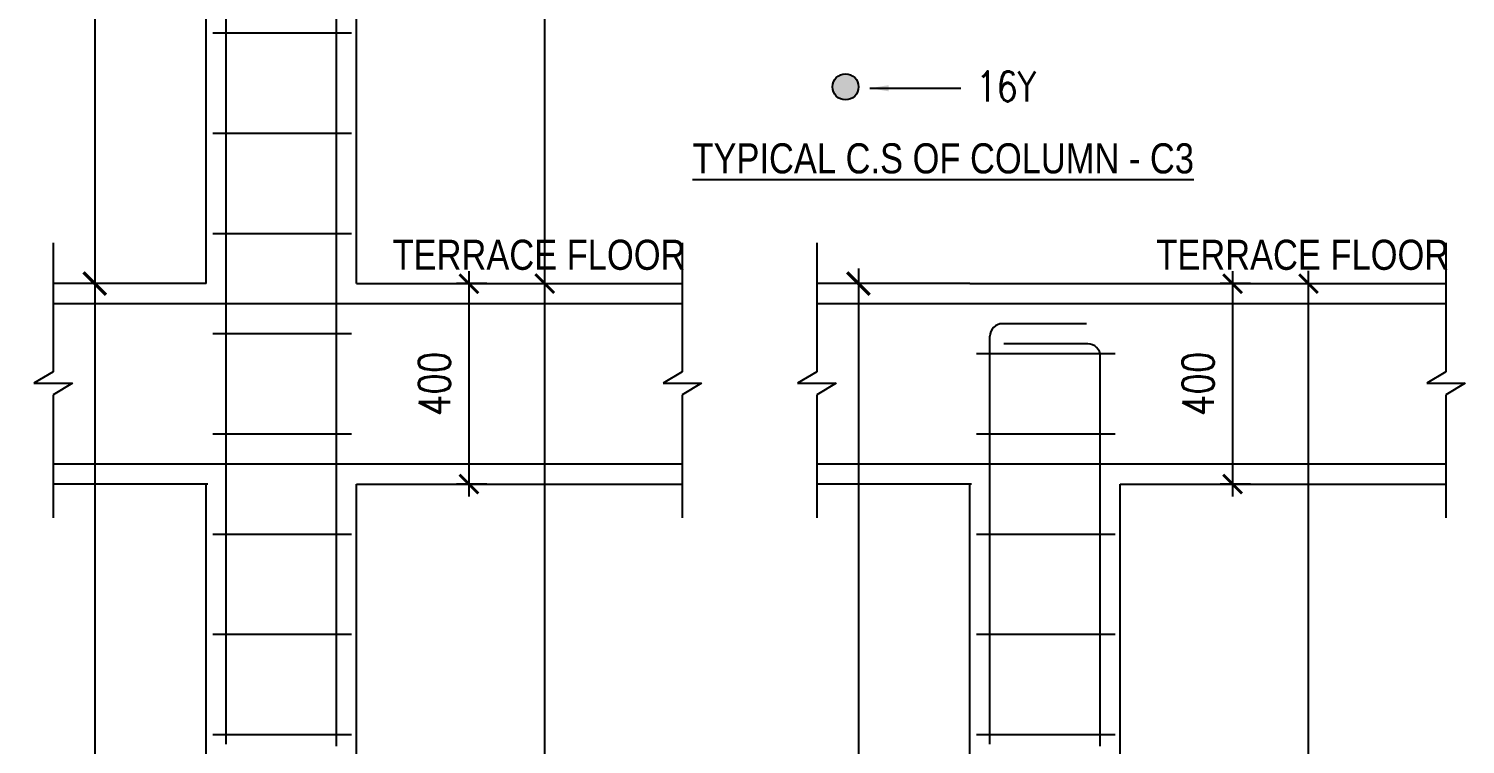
# Model space of a CAD drawing. Header units: millimetres. Extents: x 12977220 to 13113408, y -169657 to -55898.
# Drawn here: x 13080623 to 13083489, y -99925 to -98497 of the extents above; entities that cross this region are included whole.
import ezdxf

# ---------------------------------------------------------------- set-up
doc = ezdxf.new("R2010")
doc.units = ezdxf.units.MM
doc.header["$LTSCALE"] = 3
doc.header["$PDMODE"] = 66
for name, color, linetype in [('DIM', 9, 'Continuous'), ('FOOTING', 60, 'Continuous'), ('MAINROD', 31, 'Continuous'), ('RCCFRAME', 33, 'Continuous'), ('STRIPS-COL-MID', 1, 'Continuous'), ('text', 33, 'Continuous')]:
    doc.layers.add(name, color=color, linetype=linetype)
doc.styles.add('ARIAL', font='ARIALN.TTF', dxfattribs={"width": 0.8})
doc.styles.add('ROMANS', font='romans.shx', dxfattribs={"width": 0.8})
doc.dimstyles.new('1NNN', dxfattribs={"dimtxt": 0.5, "dimasz": 0.625, "dimexe": 0.25, "dimexo": 0.25, "dimgap": 0.375, "dimtad": 1, "dimdec": 0, "dimzin": 0, "dimdsep": 46, "dimtxsty": 'ROMANS', "dimblk": 'ARCHTICK', "dimcen": 0.0225, "dimdle": 0.25, "dimclrd": 9, "dimclre": 9, "dimclrt": 4, "dimadec": 0, "dimazin": 0, "dimtfac": 1, "dimtdec": 0, "dimtofl": 0, "dimtmove": 0, "dimatfit": 3, "dimfxl": 1, "dimtvp": 0.25, "dimtolj": 1, "dimtzin": 0, "dimarcsym": 0})

# ---------------------------------------------------------------- blocks, each defined once
blk = doc.blocks.new('_ARCHTICK')
at = {"color": 0, "linetype": 'ByBlock', "const_width": 0.15}
blk.add_lwpolyline([(-0.5, -0.5), (0.5, 0.5)], dxfattribs=at)
blk = doc.blocks.new('*D478')
at = {"layer": 'Defpoints', "color": 0, "transparency": 16777216}
for p in [(13080838.5, -99005.9, 0), (13080755, -102305.9), (13080838.5, -102305.9, 0)]:
    blk.add_point(p, dxfattribs=at)
at = {"layer": 'DIM', "color": 8, "lineweight": -2, "transparency": 16777216}
for p, q in [((13080755, -98975.9), (13080755, -102335.9)), ((13080808.5, -99005.9), (13080725, -99005.9)), ((13080808.5, -102305.9), (13080725, -102305.9))]:
    blk.add_line(p, q, dxfattribs=at)
at = {"layer": 'DIM', "color": 8, "lineweight": -2, "transparency": 16777216, "xscale": 45, "yscale": 45, "zscale": 45}
for p, rotation in [((13080755, -99005.9), 90), ((13080755, -102305.9), 270)]:
    blk.add_blockref('_ARCHTICK', p, dxfattribs=dict(at, rotation=rotation))
at = {"layer": 'DIM', "color": 6, "transparency": 16777216, "insert": (13080672.5, -100430.9), "char_height": 75, "attachment_point": 5, "rotation": 90, "style": 'ROMANS'}
blk.add_mtext('\\A1;3300', dxfattribs=at)
blk = doc.blocks.new('*D480')
at = {"layer": 'Defpoints', "color": 0, "transparency": 16777216}
for p in [(13081562.1, -99005.9, 0), (13081501.4, -99405.9), (13081562.1, -99405.9, 0)]:
    blk.add_point(p, dxfattribs=at)
at = {"layer": 'DIM', "color": 8, "lineweight": -2, "transparency": 16777216}
for p, q in [((13081501.4, -98980.9), (13081501.4, -99430.9)), ((13081537.1, -99005.9), (13081476.4, -99005.9)), ((13081537.1, -99405.9), (13081476.4, -99405.9))]:
    blk.add_line(p, q, dxfattribs=at)
at = {"layer": 'DIM', "color": 8, "lineweight": -2, "transparency": 16777216, "xscale": 37.5, "yscale": 37.5, "zscale": 37.5}
for p, rotation in [((13081501.4, -99005.9), 90), ((13081501.4, -99405.9), 270)]:
    blk.add_blockref('_ARCHTICK', p, dxfattribs=dict(at, rotation=rotation))
at = {"layer": 'DIM', "color": 6, "transparency": 16777216, "insert": (13081432.6, -99205.9), "char_height": 62.5, "attachment_point": 5, "rotation": 90, "style": 'ROMANS'}
blk.add_mtext('\\A1;400', dxfattribs=at)
blk = doc.blocks.new('*D481')
at = {"layer": 'Defpoints', "color": 0, "transparency": 16777216}
for p in [(13080838.5, -96305.9, 0), (13080755, -99005.9), (13080838.5, -99005.9, 0)]:
    blk.add_point(p, dxfattribs=at)
at = {"layer": 'DIM', "color": 8, "lineweight": -2, "transparency": 16777216}
for p, q in [((13080755, -96275.9), (13080755, -99035.9)), ((13080808.5, -96305.9), (13080725, -96305.9)), ((13080808.5, -99005.9), (13080725, -99005.9))]:
    blk.add_line(p, q, dxfattribs=at)
at = {"layer": 'DIM', "color": 8, "lineweight": -2, "transparency": 16777216, "xscale": 45, "yscale": 45, "zscale": 45}
for p, rotation in [((13080755, -96305.9), 90), ((13080755, -99005.9), 270)]:
    blk.add_blockref('_ARCHTICK', p, dxfattribs=dict(at, rotation=rotation))
at = {"layer": 'DIM', "color": 6, "transparency": 16777216, "insert": (13080672.5, -97730.9), "char_height": 75, "attachment_point": 5, "rotation": 90, "style": 'ROMANS'}
blk.add_mtext('\\A1;2700', dxfattribs=at)
blk = doc.blocks.new('*D493')
at = {"layer": 'Defpoints', "color": 0, "transparency": 16777216}
for p in [(13082361.8, -99005.9, 0), (13082278.3, -102305.9), (13082361.8, -102305.9, 0)]:
    blk.add_point(p, dxfattribs=at)
at = {"layer": 'DIM', "color": 8, "lineweight": -2, "transparency": 16777216}
for p, q in [((13082278.3, -98975.9), (13082278.3, -102335.9)), ((13082331.8, -99005.9), (13082248.3, -99005.9)), ((13082331.8, -102305.9), (13082248.3, -102305.9))]:
    blk.add_line(p, q, dxfattribs=at)
at = {"layer": 'DIM', "color": 8, "lineweight": -2, "transparency": 16777216, "xscale": 45, "yscale": 45, "zscale": 45}
for p, rotation in [((13082278.3, -99005.9), 90), ((13082278.3, -102305.9), 270)]:
    blk.add_blockref('_ARCHTICK', p, dxfattribs=dict(at, rotation=rotation))
at = {"layer": 'DIM', "color": 6, "transparency": 16777216, "insert": (13082195.8, -100430.9), "char_height": 75, "attachment_point": 5, "rotation": 90, "style": 'ROMANS'}
blk.add_mtext('\\A1;3300', dxfattribs=at)
blk = doc.blocks.new('*D495')
at = {"layer": 'Defpoints', "color": 0, "transparency": 16777216}
for p in [(13083085.4, -99005.9, 0), (13083024.7, -99405.9), (13083085.4, -99405.9, 0)]:
    blk.add_point(p, dxfattribs=at)
at = {"layer": 'DIM', "color": 8, "lineweight": -2, "transparency": 16777216}
for p, q in [((13083024.7, -98980.9), (13083024.7, -99430.9)), ((13083060.4, -99005.9), (13082999.7, -99005.9)), ((13083060.4, -99405.9), (13082999.7, -99405.9))]:
    blk.add_line(p, q, dxfattribs=at)
at = {"layer": 'DIM', "color": 8, "lineweight": -2, "transparency": 16777216, "xscale": 37.5, "yscale": 37.5, "zscale": 37.5}
for p, rotation in [((13083024.7, -99005.9), 90), ((13083024.7, -99405.9), 270)]:
    blk.add_blockref('_ARCHTICK', p, dxfattribs=dict(at, rotation=rotation))
at = {"layer": 'DIM', "color": 6, "transparency": 16777216, "insert": (13082955.9, -99205.9), "char_height": 62.5, "attachment_point": 5, "rotation": 90, "style": 'ROMANS'}
blk.add_mtext('\\A1;400', dxfattribs=at)

msp = doc.modelspace()

# ---------------------------------------------------------------- hatches: boundary and pattern name
at = {"layer": 'FOOTING', "linetype": 'Continuous'}
msp.add_hatch(color=9, dxfattribs=at).paths.add_polyline_path([(13082278.6, -98613.3, 1), (13082226.6, -98613.3, 1)])

# ---------------------------------------------------------------- linework, layer by layer
at = {"layer": 'DIM', "color": 8}
for p, q in [((13081652.7, -99480.6, 0.3), (13081652.7, -96280.6, 0.3)), ((13081652.7, -102330.6, 0.3), (13081652.7, -98980.6, 0.3)), ((13083176.1, -102330.6, 0.3), (13083176.1, -98980.6, 0.3)), ((13081562.6, -99005.9, 0.3), (13081677.7, -99005.9, 0.3)), ((13083085.9, -99005.9, 0.3), (13083201.1, -99005.9, 0.3))]:
    msp.add_line(p, q, dxfattribs=at)
at = {"layer": 'MAINROD', "color": 2}
for p, q in [((13081017.4, -99005.9, 0.3), (13081017.4, -97036.5, 0.3)), ((13081237.4, -99005.9, 0.3), (13081237.4, -97028.1, 0.3)), ((13081017.4, -99925, 0.3), (13081017.4, -99005.9, 0.3)), ((13081237.4, -99924.9, 0.3), (13081237.4, -99005.9, 0.3)), ((13081927, -99045.9, 0.3), (13080672.2, -99045.9, 0.3)), ((13083450.3, -99045.9, 0.3), (13082195.5, -99045.9, 0.3)), ((13082817.3, -99045.9, 0.3), (13082605.6, -99045.9, 0.3)), ((13082733, -99085.9, 0.3), (13082565.7, -99085.9, 0.3)), ((13082540.7, -99925, 0.3), (13082540.7, -99110.7, 0.3)), ((13082540.7, -99110.9, 0.3), (13082540.7, -99110.9, 0.3)), ((13082735.8, -99125.9, 0.3), (13082568.5, -99125.9, 0.3)), ((13082760.7, -99924.9, 0.3), (13082760.7, -99148.5, 0.3)), ((13081927, -99365.9, 0.3), (13080672.2, -99365.9, 0.3)), ((13083450.3, -99365.9, 0.3), (13082195.5, -99365.9, 0.3))]:
    msp.add_line(p, q, dxfattribs=at)
msp.add_circle((13082252.6, -98613.3, 0.4), 26, dxfattribs=at)
for centre, start, end in [((13082565.7, -99110.9, 0.3), 90, 180), ((13082735.8, -99150.9, 0.3), 359.9957, 90), ((13081212.4, -99924.9, 0.3), 351.6656, 0), ((13082735.7, -99924.9, 0.3), 351.6656, 0)]:
    msp.add_arc(centre, 25, start, end, dxfattribs=at)
at = {"layer": 'RCCFRAME', "color": 1, "linetype": 'Continuous', "ltscale": 0.02}
for p, q in [((13080977.4, -99005.9, 0.3), (13080977.4, -96705.9, 0.3)), ((13081277.4, -99005.9, 0.3), (13081277.4, -96705.9, 0.3)), ((13080672.2, -98924.2, 0.3), (13080672.2, -99181.9, 0.3)), ((13081927, -98924.2, 0.3), (13081927, -99181.9, 0.3)), ((13082195.5, -98924.2, 0.3), (13082195.5, -99181.9, 0.3)), ((13083450.3, -98924.2, 0.3), (13083450.3, -99181.9, 0.3)), ((13080977.4, -99005.9, 0.3), (13080672.2, -99005.9, 0.3)), ((13080977.4, -99005.9, 0.3), (13080672.2, -99005.9, 0.3)), ((13081277.4, -99005.9, 0.3), (13081835.3, -99005.9, 0.3)), ((13081277.4, -99005.9, 0.3), (13081927, -99005.9, 0.3)), ((13082500.7, -99005.9, 0.3), (13082195.5, -99005.9, 0.3)), ((13082500.7, -99005.9, 0.3), (13082195.5, -99005.9, 0.3)), ((13082500.7, -99005.9, 0.3), (13083450.3, -99005.9, 0.3)), ((13082800.7, -99005.9, 0.3), (13083358.6, -99005.9, 0.3)), ((13080672.2, -99181.9, 0.3), (13080633.7, -99204.8, 0.3)), ((13081927, -99181.9, 0.3), (13081888.5, -99204.8, 0.3)), ((13082195.5, -99181.9, 0.3), (13082157.1, -99204.8, 0.3)), ((13083450.3, -99181.9, 0.3), (13083411.8, -99204.8, 0.3)), ((13080633.7, -99204.8, 0.3), (13080710.7, -99204.8, 0.3)), ((13080710.7, -99204.8, 0.3), (13080672.2, -99227.7, 0.3)), ((13080672.2, -99227.7, 0.3), (13080672.2, -99472.9, 0.3)), ((13081888.5, -99204.8, 0.3), (13081965.5, -99204.8, 0.3)), ((13081965.5, -99204.8, 0.3), (13081927, -99227.7, 0.3)), ((13081927, -99227.7, 0.3), (13081927, -99472.9, 0.3)), ((13082157.1, -99204.8, 0.3), (13082234, -99204.8, 0.3)), ((13082234, -99204.8, 0.3), (13082195.5, -99227.7, 0.3)), ((13082195.5, -99227.7, 0.3), (13082195.5, -99472.9, 0.3)), ((13083411.8, -99204.8, 0.3), (13083488.8, -99204.8, 0.3)), ((13083488.8, -99204.8, 0.3), (13083450.3, -99227.7, 0.3)), ((13083450.3, -99227.7, 0.3), (13083450.3, -99472.9, 0.3)), ((13080980.8, -99405.9, 0.3), (13080672.2, -99405.9, 0.3)), ((13080977.4, -102305.9, 0.3), (13080977.4, -99405.9, 0.3)), ((13081277.4, -102305.9, 0.3), (13081277.4, -99405.9, 0.3)), ((13081277.4, -99405.9, 0.3), (13081927, -99405.9, 0.3)), ((13082504.1, -99405.9, 0.3), (13082195.5, -99405.9, 0.3)), ((13082500.7, -102305.9, 0.3), (13082500.7, -99405.9, 0.3)), ((13082800.7, -102305.9, 0.3), (13082800.7, -99405.9, 0.3)), ((13082800.7, -99405.9, 0.3), (13083450.3, -99405.9, 0.3))]:
    msp.add_line(p, q, dxfattribs=at)
at = {"layer": 'STRIPS-COL-MID', "color": 8, "linetype": 'Continuous'}
for p, q in [((13080990.8, -98505.6, 0.3), (13081267.3, -98505.6, 0.3)), ((13080990.8, -98705.6, 0.3), (13081267.3, -98705.6, 0.3)), ((13080990.8, -98905.6, 0.3), (13081267.3, -98905.6, 0.3)), ((13080990.8, -99105.6, 0.3), (13081267.3, -99105.6, 0.3)), ((13082514.1, -99145.6, 0.3), (13082790.7, -99145.6, 0.3)), ((13080990.8, -99305.6, 0.3), (13081267.3, -99305.6, 0.3)), ((13082514.1, -99305.6, 0.3), (13082790.7, -99305.6, 0.3)), ((13080990.8, -99505.6, 0.3), (13081267.3, -99505.6, 0.3)), ((13082514.1, -99505.6, 0.3), (13082790.7, -99505.6, 0.3)), ((13080990.8, -99705.6, 0.3), (13081267.3, -99705.6, 0.3)), ((13082514.1, -99705.6, 0.3), (13082790.7, -99705.6, 0.3)), ((13080990.8, -99905.6, 0.3), (13081267.3, -99905.6, 0.3)), ((13082514.1, -99905.6, 0.3), (13082790.7, -99905.6, 0.3))]:
    msp.add_line(p, q, dxfattribs=at)

# ---------------------------------------------------------------- block references
at = {"layer": 'DIM', "color": 8, "xscale": 37.5, "yscale": 37.5, "zscale": 37.5, "rotation": 270}
for p in [(13081652.7, -99005.9, 0.3), (13083176.1, -99005.9, 0.3)]:
    msp.add_blockref('_ARCHTICK', p, dxfattribs=at)

# ---------------------------------------------------------------- texts
at = {"layer": 'text', "color": 6, "style": 'ROMANS', "width": 0.8}
msp.add_text('16Y', height=60, dxfattribs=at).set_placement((13082513.3, -98642.3, 0.4))
at = {"layer": 'text', "color": 6, "style": 'ARIAL'}
for s, p in [('%%UTYPICAL C.S OF COLUMN - C3', (13081947.2, -98785.9, 0.4)), ('TERRACE FLOOR ', (13081349.1, -98978.3, 0.3)), ('TERRACE FLOOR ', (13082872.5, -98978.3, 0.3))]:
    msp.add_text(s, height=60, dxfattribs=at).set_placement(p)

# ---------------------------------------------------------------- dimensions: what is measured, and where the dimension line sits
at = {"layer": 'DIM', "color": 8}
for base, p1, p2, picture, middle in [((13080755, -99005.9, 0.3), (13080838.5, -96305.9, 0.3), (13080838.5, -99005.9, 0.3), '*D481', (13080755, -97730.9, 0.3)), ((13080755, -102305.9, 0.3), (13080838.5, -99005.9, 0.3), (13080838.5, -102305.9, 0.3), '*D478', (13080755, -100430.9, 0.3)), ((13082278.3, -102305.9, 0.3), (13082361.8, -99005.9, 0.3), (13082361.8, -102305.9, 0.3), '*D493', (13082278.3, -100430.9, 0.3))]:
    dim = msp.add_linear_dim(base=base, p1=p1, p2=p2, angle=90, dimstyle='1NNN', override={"dimscale": 30, "dimtxt": 2.5, "dimasz": 1.5, "dimexe": 1, "dimexo": 1, "dimgap": 1.5, "dimcen": 0.09, "dimdle": 1, "dimclrd": 8, "dimclre": 8, "dimclrt": 6, "dimtvp": 1}, dxfattribs=at)
    dim.commit()
    dim.dimension.update_dxf_attribs({"geometry": picture, "text_midpoint": middle, "dimtype": 160})
for base, p1, p2, picture, middle in [((13081501.4, -99405.9, 0.3), (13081562.1, -99005.9, 0.3), (13081562.1, -99405.9, 0.3), '*D480', (13081432.6, -99205.9, 0.3)), ((13083024.7, -99405.9, 0.3), (13083085.4, -99005.9, 0.3), (13083085.4, -99405.9, 0.3), '*D495', (13082955.9, -99205.9, 0.3))]:
    dim = msp.add_linear_dim(base=base, p1=p1, p2=p2, angle=90, dimstyle='1NNN', override={"dimscale": 25, "dimtxt": 2.5, "dimasz": 1.5, "dimexe": 1, "dimexo": 1, "dimgap": 1.5, "dimcen": 0.09, "dimdle": 1, "dimclrd": 8, "dimclre": 8, "dimclrt": 6, "dimtvp": 1}, dxfattribs=at)
    dim.commit()
    dim.dimension.update_dxf_attribs({"geometry": picture, "text_midpoint": middle})

# ---------------------------------------------------------------- leaders
msp.add_leader([(13082301.2, -98616, 0.4), (13082482.5, -98616, 0.4)], dimstyle='1NNN', override={"dimscale": 25, "dimtxt": 2.5, "dimasz": 1.5, "dimexe": 1, "dimexo": 1, "dimgap": 1.5, "dimlfac": 0.5, "dimcen": 0.09, "dimdle": 1, "dimclrd": 8, "dimclre": 8, "dimclrt": 6, "dimtvp": 1}, dxfattribs=at)

doc.saveas('drawing.dxf')
